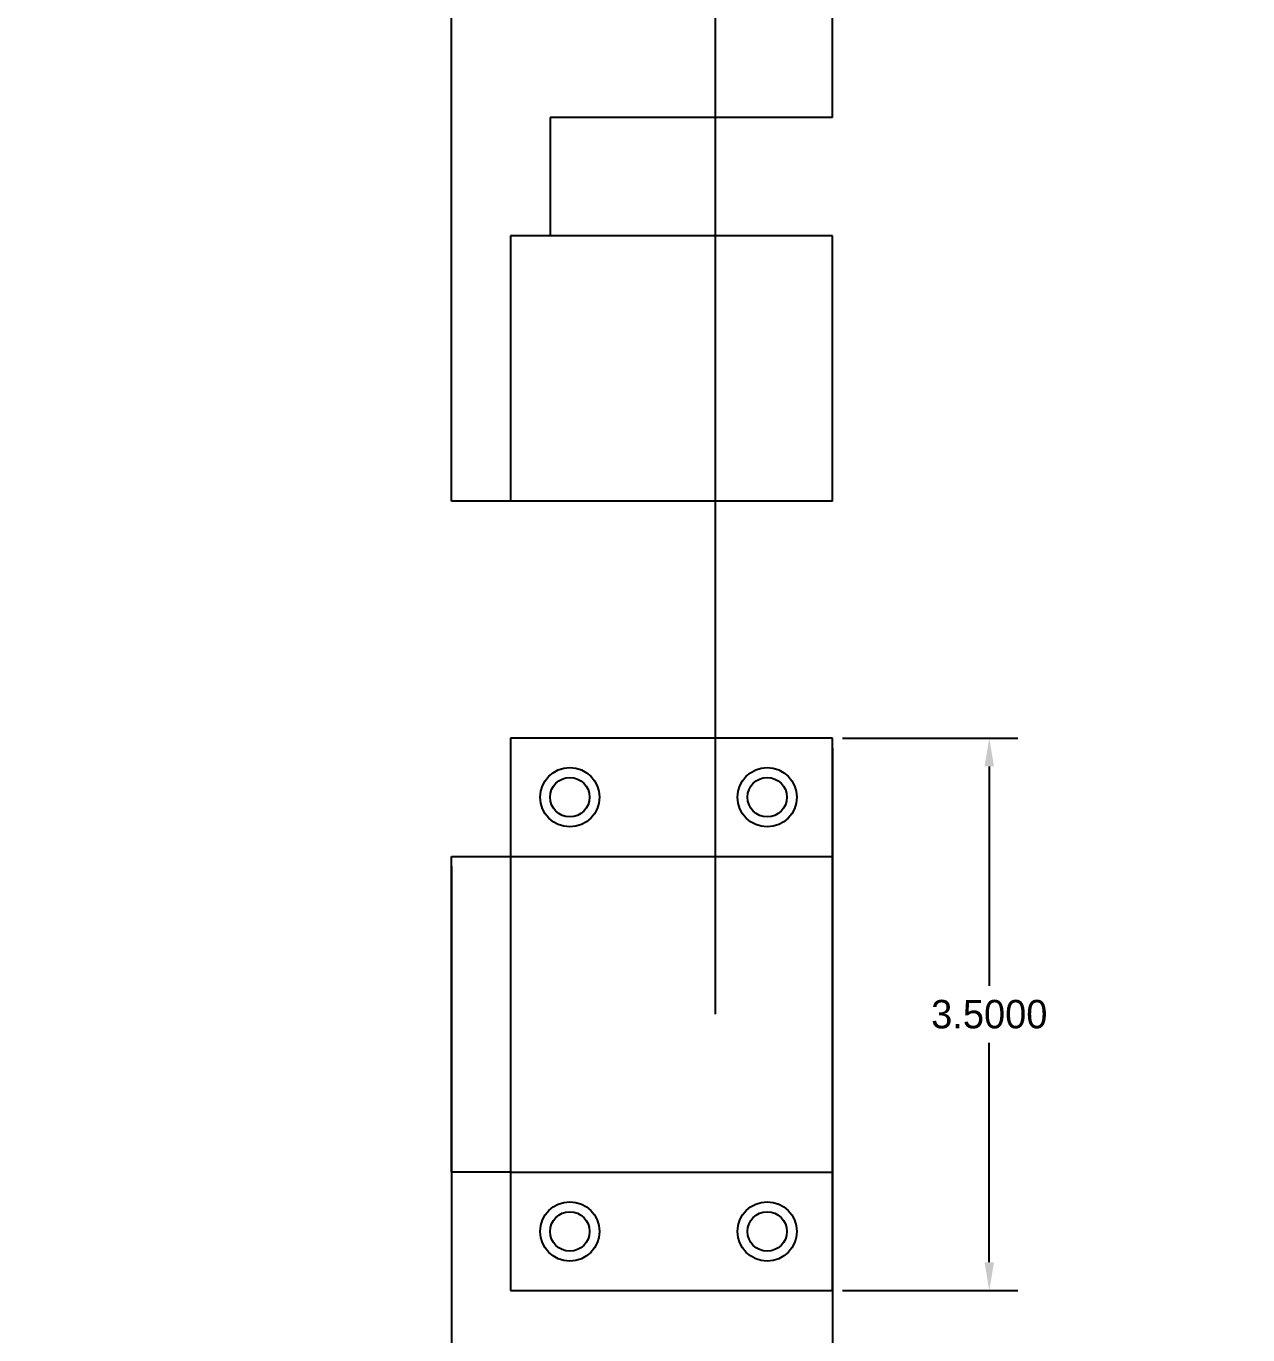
# Model space of a CAD drawing. Header units: inches. Extents: x -164 to 250, y -285 to 80.
# Drawn here: x 115.41 to 123.14, y 26.17 to 34.46 of the extents above; entities that cross this region are included whole.
import ezdxf

# ---------------------------------------------------------------- set-up
doc = ezdxf.new("R2010")
doc.units = ezdxf.units.IN
doc.header["$MEASUREMENT"] = 0
doc.layers.add('trajectories', color=3, linetype='Continuous')
doc.dimstyles.get("Standard").update_dxf_attribs({"dimtxt": 0.18, "dimasz": 0.18, "dimexe": 0.18, "dimexo": 0.0625, "dimgap": 0.09, "dimtad": 0, "dimtih": 1, "dimtoh": 1, "dimdec": 4, "dimzin": 0, "dimdsep": 46, "dimtxsty": 'Standard', "dimcen": 0.09, "dimadec": 0, "dimazin": 0, "dimtfac": 1, "dimtdec": 4, "dimtofl": 0, "dimtmove": 0, "dimatfit": 3, "dimfxl": 1, "dimtolj": 1, "dimtzin": 0, "dimarcsym": 0})

# ---------------------------------------------------------------- blocks, each defined once
blk = doc.blocks.new('*D76')
at = {"layer": 'Defpoints', "color": 0, "transparency": 16777216}
for p in [(120.5146, 29.949), (118.1008, 29.199), (120.5146, 24.6444)]:
    blk.add_point(p, dxfattribs=at)
at = {"layer": 'trajectories', "color": 0, "lineweight": -2, "transparency": 16777216}
for p, q in [((120.5146, 29.8865), (120.5146, 24.4644)), ((118.1008, 29.1365), (118.1008, 24.4644)), ((118.2808, 24.6444), (118.7977, 24.6444)), ((120.3346, 24.6444), (119.8177, 24.6444))]:
    blk.add_line(p, q, dxfattribs=at)
at = {"layer": 'trajectories', "color": 0, "transparency": 16777216}
for points in [[(118.2808, 24.6744), (118.2808, 24.6144), (118.1008, 24.6444)], [(120.3346, 24.6744), (120.3346, 24.6144), (120.5146, 24.6444)]]:
    blk.add_solid(points, dxfattribs=at)
at = {"layer": 'trajectories', "color": 0, "transparency": 16777216, "insert": (119.3077, 24.6444), "char_height": 0.18, "attachment_point": 5}
blk.add_mtext('\\A1;2.4137', dxfattribs=at)
blk = doc.blocks.new('*D77')
at = {"layer": 'Defpoints', "color": 0, "transparency": 16777216}
for p in [(120.5146, 29.949), (120.5146, 26.449), (121.5072, 26.449)]:
    blk.add_point(p, dxfattribs=at)
at = {"layer": 'trajectories', "color": 0, "lineweight": -2, "transparency": 16777216}
for p, q in [((120.5771, 29.949), (121.6872, 29.949)), ((121.5072, 29.769), (121.5072, 28.379)), ((121.5072, 26.629), (121.5072, 28.019)), ((120.5771, 26.449), (121.6872, 26.449))]:
    blk.add_line(p, q, dxfattribs=at)
at = {"layer": 'trajectories', "color": 0, "transparency": 16777216}
for points in [[(121.4772, 29.769), (121.5372, 29.769), (121.5072, 29.949)], [(121.4772, 26.629), (121.5372, 26.629), (121.5072, 26.449)]]:
    blk.add_solid(points, dxfattribs=at)
at = {"layer": 'trajectories', "color": 0, "transparency": 16777216, "insert": (121.5072, 28.199), "char_height": 0.18, "attachment_point": 5}
blk.add_mtext('\\A1;3.5000', dxfattribs=at)

msp = doc.modelspace()

# ---------------------------------------------------------------- linework, layer by layer
msp.add_circle((124.25513, 29.28373), 14)
at = {"layer": 'trajectories'}
for p, q in [((118.10084, 31.44897), (118.10084, 36.82397)), ((119.77354, 28.19897), (119.77354, 35.00381)), ((120.51457, 33.87881), (120.51457, 34.62881)), ((120.51457, 33.87881), (118.72584, 33.87881)), ((118.72584, 33.87881), (118.72584, 33.12881)), ((120.51457, 33.12881), (118.47584, 33.12881)), ((118.47584, 33.12881), (118.47584, 31.44897)), ((120.51457, 31.44897), (120.51457, 33.12881)), ((120.51457, 31.44897), (118.10084, 31.44897)), ((118.47584, 29.94897), (118.47584, 26.44897)), ((120.51457, 29.94897), (118.47584, 29.94897)), ((120.51457, 26.44897), (120.51457, 29.94897)), ((118.10084, 29.19897), (118.47584, 29.19897)), ((118.10084, 27.19897), (118.10084, 29.19897)), ((118.47584, 29.19897), (120.51457, 29.19897)), ((118.47584, 27.19897), (118.10084, 27.19897)), ((118.47584, 27.19897), (120.51457, 27.19897)), ((118.47584, 26.44897), (120.51457, 26.44897))]:
    msp.add_line(p, q, dxfattribs=at)
for centre, radius in [((118.85084, 29.57397), 0.1875), ((120.10084, 29.57397), 0.1875), ((118.85084, 29.57397), 0.125), ((120.10084, 29.57397), 0.125), ((118.85084, 26.82397), 0.1875), ((118.85084, 26.82397), 0.125), ((120.10084, 26.82397), 0.1875), ((120.10084, 26.82397), 0.125)]:
    msp.add_circle(centre, radius, dxfattribs=at)

# ---------------------------------------------------------------- dimensions: what is measured, and where the dimension line sits
dim = msp.add_linear_dim(base=(120.51457, 24.6444), p1=(118.10084, 29.19897), p2=(120.51457, 29.94897), dimstyle='Standard', dxfattribs=at)
dim.commit()
dim.dimension.update_dxf_attribs({"geometry": '*D76', "text_midpoint": (119.30771, 24.6444)})
dim = msp.add_linear_dim(base=(121.50724, 26.44897), p1=(120.51457, 29.94897), p2=(120.51457, 26.44897), angle=90, dimstyle='Standard', dxfattribs=at)
dim.commit()
dim.dimension.update_dxf_attribs({"geometry": '*D77', "text_midpoint": (121.50724, 28.19897)})

doc.saveas('drawing.dxf')
